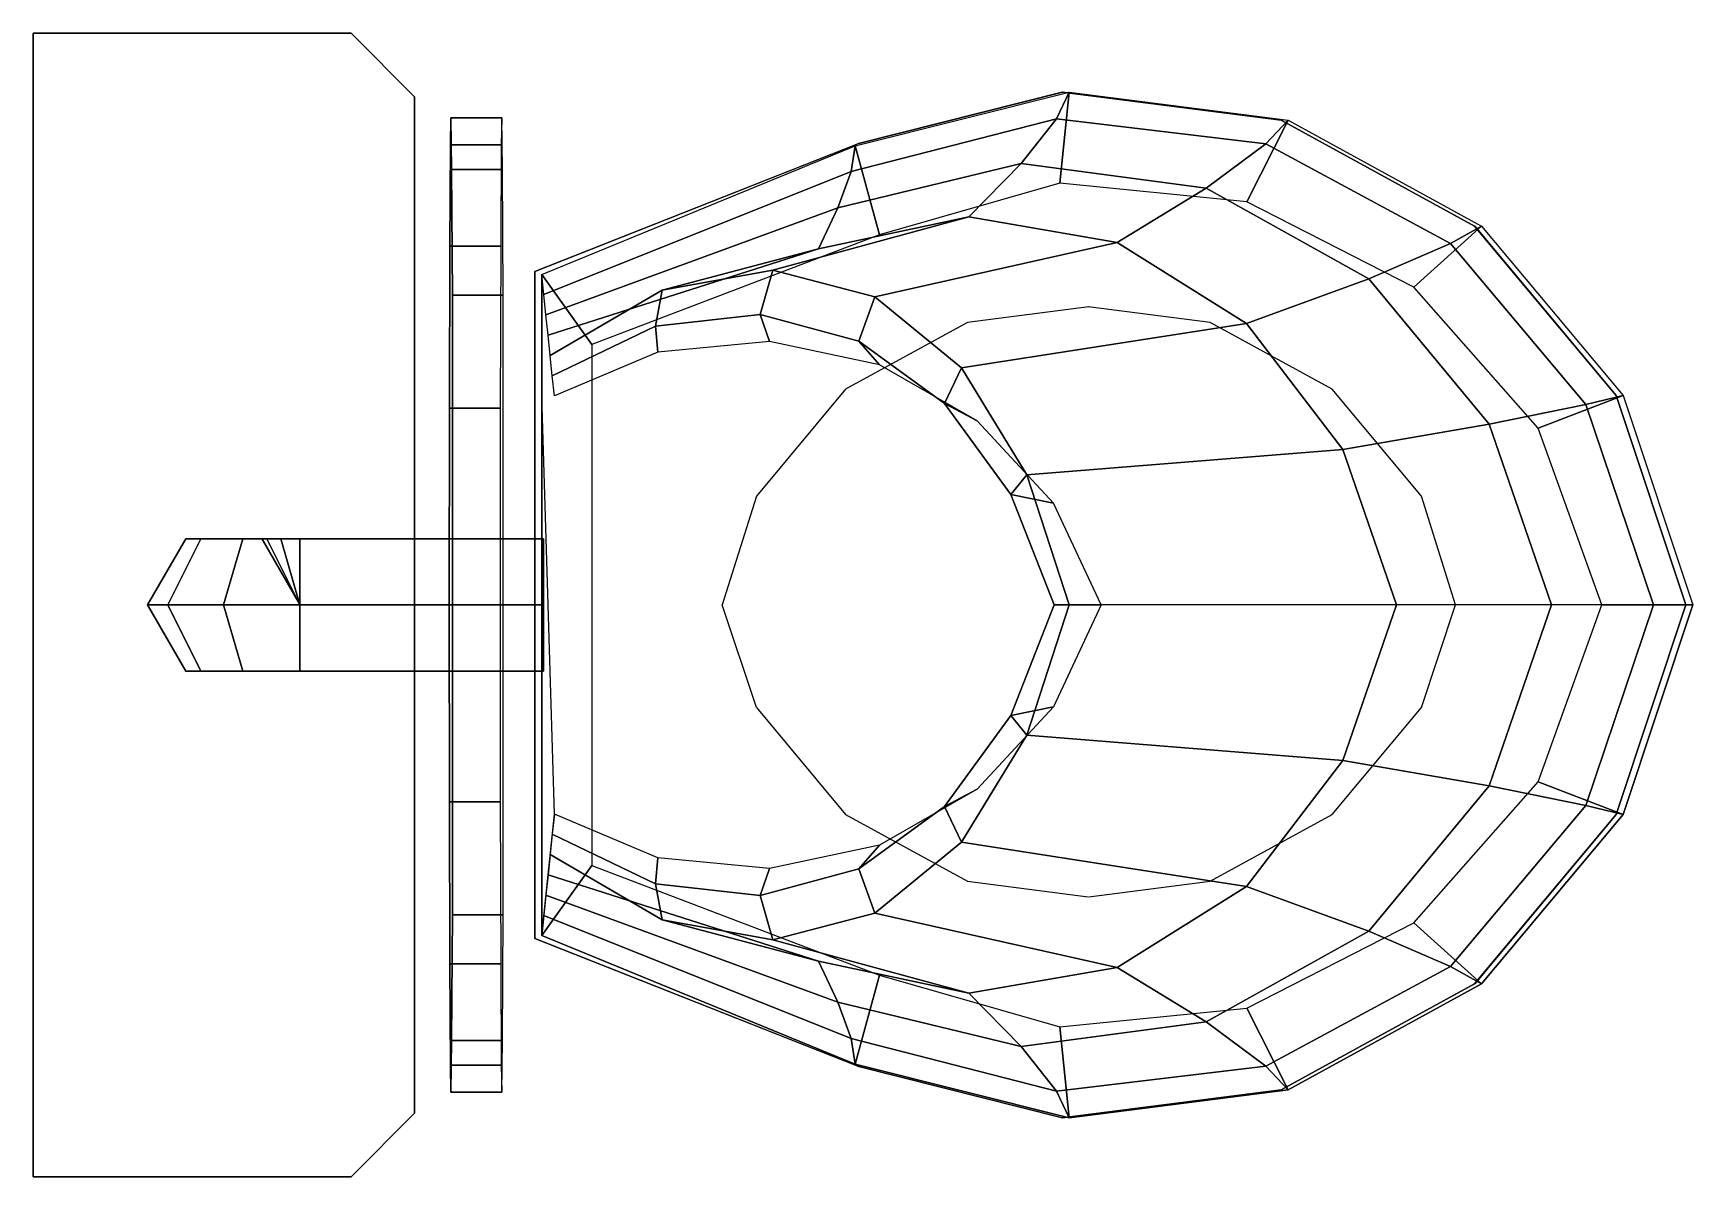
# Model space of a CAD drawing. Extents: x 5 to 82, y -26.5 to 26.5.
import ezdxf

# ---------------------------------------------------------------- set-up
doc = ezdxf.new("R2010")
doc.units = 0
doc.header["$MEASUREMENT"] = 0
doc.layers.get('0').update_dxf_attribs({"linetype": 'CONTINUOUS'})

msp = doc.modelspace()

# ---------------------------------------------------------------- linework, layer by layer
at = {"color": 0, "linetype": 'ByBlock'}
for points, invisible_edges in [([(19.75, -26.53, 102.44), (19.75, 26.53, 102.44), (5, 26.53, 102.44), (5, -26.53, 102.44)], 1), ([(5, 26.53, 46.8), (19.75, 26.53, 46.8), (19.75, -26.53, 46.8), (5, -26.53, 46.8)], 2), ([(19.75, -26.53, 102.44), (22.7, -23.58, 102.44), (22.7, 23.58, 102.44), (19.75, 26.53, 102.44)], 8), ([(19.75, -26.53, 46.8), (22.7, -23.58, 46.8), (22.7, 23.58, 46.8), (19.75, 26.53, 46.8)], 8), ([(43.306, 21.419, 50.547), (52.756, 23.799, 50.579), (53.994, 13.834, 50.383), (48.363, 13.113, 50.364)], 10), ([(52.756, 23.799, 50.579), (62.914, 22.5, 50.613), (59.625, 13.113, 50.402), (53.954, 13.839, 50.383)], 10), ([(24.387, 22.601, 75.18), (24.36, 21.358, 84.895), (24.36, -21.358, 84.895), (24.387, -22.601, 75.18)], 10), ([(24.413, 20.208, 65.682), (24.387, 22.601, 75.18), (24.387, -22.601, 75.18), (24.413, -20.208, 65.682)], 10), ([(62.914, 22.5, 50.613), (71.896, 17.579, 50.643), (65.287, 10.011, 50.421), (59.625, 13.113, 50.402)], 10), ([(24.36, -21.358, 84.895), (24.36, 21.358, 84.895), (24.337, 16.651, 93.485), (24.337, -16.651, 93.485)], 5), ([(43.306, 21.419, 50.547), (48.363, 13.113, 50.364), (42.7, 10.011, 50.345), (28.274, 15.467, 50.496)], 5), ([(24.457, -14.38, 49.688), (24.457, 14.38, 49.688), (24.413, 20.208, 65.682), (24.413, -20.208, 65.682)], 4), ([(71.896, 17.579, 50.643), (78.458, 9.717, 50.665), (69.425, 5.054, 50.435), (65.287, 10.011, 50.421)], 10), ([(24.337, -16.651, 93.485), (24.337, 16.651, 93.485), (24.319, 9.132, 99.762), (24.319, -9.132, 99.762)], 5), ([(28.274, 15.467, 50.496), (42.7, 10.011, 50.345), (38.563, 5.054, 50.331), (28.274, 7.734, 50.496)], 5), ([(78.458, 9.717, 50.665), (81.694, 0, 50.676), (71.01, 0, 50.44), (69.425, 5.054, 50.435)], 10), ([(24.319, 9.132, 99.762), (24.311, 0, 102.803), (24.319, -9.132, 99.762)], 8), ([(28.274, 7.734, 50.496), (38.563, 5.054, 50.331), (36.977, 0, 50.326), (28.275, 0, 50.296)], 5), ([(38.563, -4.761, 50.331), (36.977, 0, 50.326), (28.275, 0, 50.296), (28.274, -7.734, 50.496)], 10), ([(81.694, 0, 50.676), (78.458, -9.717, 50.665), (69.425, -4.761, 50.435), (71.01, 0, 50.44)], 10), ([(38.563, -4.761, 50.331), (42.7, -9.718, 50.345), (28.274, -15.467, 50.496), (28.274, -7.734, 50.496)], 10), ([(78.458, -9.717, 50.665), (71.896, -17.579, 50.643), (65.287, -9.718, 50.421), (69.425, -4.761, 50.435)], 10), ([(42.7, -9.718, 50.345), (48.363, -12.821, 50.364), (43.306, -21.419, 50.547), (28.274, -15.467, 50.496)], 10), ([(71.896, -17.579, 50.643), (62.914, -22.5, 50.613), (59.625, -12.821, 50.402), (65.287, -9.718, 50.421)], 10), ([(52.756, -23.799, 50.579), (43.306, -21.419, 50.547), (48.363, -12.821, 50.364), (53.954, -13.546, 50.383)], 10), ([(62.914, -22.5, 50.613), (52.756, -23.799, 50.579), (53.994, -13.541, 50.383), (59.625, -12.821, 50.402)], 10)]:
    msp.add_3dface(points, dxfattribs=dict(at, invisible_edges=invisible_edges))
for points in [[(5, -26.53, 102.44), (5, 26.53, 102.44), (5, 26.53, 46.8), (5, -26.53, 46.8)], [(22.7, -23.58, 46.8), (22.7, 23.58, 46.8), (22.7, 23.58, 102.44), (22.7, -23.58, 102.44)], [(43.306, 21.419, 50.547), (43.316, 21.419, 47.547), (52.766, 23.799, 47.579), (52.756, 23.799, 50.579)], [(52.756, 23.799, 50.579), (52.766, 23.799, 47.579), (62.924, 22.5, 47.613), (62.914, 22.5, 50.613)], [(62.914, 22.5, 50.613), (62.924, 22.5, 47.613), (71.906, 17.579, 47.643), (71.896, 17.579, 50.643)], [(43.306, 21.419, 50.547), (43.316, 21.419, 47.547), (28.284, 15.467, 47.496), (28.274, 15.467, 50.496)], [(71.896, 17.579, 50.643), (71.906, 17.579, 47.643), (78.468, 9.717, 47.665), (78.458, 9.717, 50.665)], [(28.284, 0, 47.496), (28.284, 15.467, 47.496), (28.274, 15.467, 50.496), (28.275, 0, 50.296)], [(28.6, 15.34, 47.2), (30.927, 12.086, 47.2), (30.927, -12.086, 47.2), (28.6, -15.34, 47.2)], [(28.6, -15.34, 47.2), (28.6, 15.34, 47.2), (28.6, 9.7), (28.6, -9.7)], [(28.612, -15.34, 47.2), (29.199, -9.7), (28.612, 9.7), (28.612, 15.34, 47.2)], [(24.457, -14.38, 49.688), (26.817, -14.38, 49.694), (26.817, 14.38, 49.694), (24.457, 14.38, 49.688)], [(81.705, 0, 47.676), (81.694, 0, 50.676), (78.458, 9.717, 50.665), (78.468, 9.717, 47.665)], [(28.274, -15.467, 50.496), (28.284, -15.467, 47.496), (28.284, 0, 47.496), (28.275, 0, 50.296)], [(78.458, -9.717, 50.665), (81.694, 0, 50.676), (81.705, 0, 47.676), (78.468, -9.717, 47.665)], [(78.458, -9.717, 50.665), (78.468, -9.717, 47.665), (71.906, -17.579, 47.643), (71.896, -17.579, 50.643)], [(43.316, -21.419, 47.547), (43.306, -21.419, 50.547), (28.274, -15.467, 50.496), (28.284, -15.467, 47.496)], [(71.896, -17.579, 50.443), (71.906, -17.579, 47.643), (62.924, -22.5, 47.613), (62.914, -22.5, 50.613)], [(52.766, -23.799, 47.579), (52.756, -23.799, 50.579), (43.306, -21.419, 50.547), (43.316, -21.419, 47.547)], [(62.914, -22.5, 50.613), (62.924, -22.5, 47.613), (52.766, -23.799, 47.579), (52.756, -23.799, 50.579)], [(19.75, -26.53, 46.8), (22.7, -23.58, 46.8), (22.7, -23.58, 102.44), (19.75, -26.53, 102.44)], [(5, -26.53, 46.8), (19.75, -26.53, 46.8), (19.75, -26.53, 102.44), (5, -26.53, 102.44)]]:
    msp.add_3dface(points, dxfattribs=at)

# ---------------------------------------------------------------- meshes
mesh = msp.add_polymesh((7, 7), dxfattribs=at)
for k, corner in enumerate([(28.6, 15.34, 47.2), (43.151, 21.297, 47.2), (53.082, 23.799, 47.2), (63.241, 22.5, 47.2), (72.222, 17.579, 47.2), (78.785, 9.717, 47.2), (82.021, 0, 47.2), (28.698, 14.4, 39.333), (42.965, 20.106, 39.199), (52.488, 22.556, 38.865), (62.199, 21.397, 38.429), (70.777, 16.775, 37.994), (77.059, 9.308, 37.659), (80.197, 0, 37.525), (28.796, 13.46, 31.467), (42.35, 18.432, 31.276), (50.848, 20.491, 30.8), (59.43, 19.345, 30.182), (66.992, 15.13, 29.563), (72.567, 8.39, 29.087), (75.457, 0, 28.896), (28.894, 12.52, 23.6), (41.448, 16.518, 23.494), (48.429, 18.016, 23.229), (55.304, 16.818, 22.884), (61.305, 13.065, 22.539), (65.776, 7.219, 22.274), (68.27, 0, 22.168), (28.991, 11.58, 15.733), (34.192, 14.603, 15.926), (39.327, 15.541, 16.409), (44.066, 14.291, 17.036), (48.078, 11.001, 17.663), (51.115, 6.047, 18.145), (53.081, 0, 18.338), (29.089, 10.64, 7.867), (33.877, 12.93, 7.996), (38.735, 13.476, 8.321), (43.318, 12.239, 8.742), (47.287, 9.356, 9.164), (50.364, 5.129, 9.488), (52.382, 0, 9.618), (29.187, 9.7), (33.987, 11.738), (39.178, 12.232), (44.277, 11.136), (48.806, 8.552), (52.344, 4.721), (54.56, 0)]):
    mesh.set_mesh_vertex(divmod(k, 7), corner)
mesh = msp.add_polymesh((2, 13), dxfattribs=at)
for k, corner in enumerate([(28.6, 15.34, 47.2), (43.151, 21.297, 47.2), (53.082, 23.799, 47.2), (63.241, 22.5, 47.2), (72.222, 17.579, 47.2), (78.785, 9.717, 47.2), (82.021, 0, 47.2), (78.785, -9.717, 47.2), (72.222, -17.579, 47.2), (63.241, -22.5, 47.2), (53.082, -23.799, 47.2), (43.151, -21.297, 47.2), (28.6, -15.34, 47.2), (30.927, 12.086, 47.2), (44.271, 17.181, 47.2), (52.65, 19.566, 47.2), (61.322, 18.713, 47.2), (69.079, 14.74, 47.2), (74.841, 8.199, 47.2), (77.805, 0, 47.2), (74.841, -8.199, 47.2), (69.079, -14.74, 47.2), (61.322, -18.713, 47.2), (52.65, -19.566, 47.2), (44.271, -17.181, 47.2), (30.927, -12.086, 47.2)]):
    mesh.set_mesh_vertex(divmod(k, 13), corner)
mesh = msp.add_polymesh((2, 13), dxfattribs=at)
for k, corner in enumerate([(24.457, -14.38, 49.688), (24.413, -20.208, 65.682), (24.387, -22.601, 75.18), (24.36, -21.358, 84.895), (24.337, -16.651, 93.485), (24.319, -9.132, 99.762), (24.311, 0, 102.803), (24.319, 9.132, 99.762), (24.337, 16.651, 93.485), (24.36, 21.358, 84.895), (24.387, 22.601, 75.18), (24.413, 20.208, 65.682), (24.457, 14.38, 49.688), (26.817, -14.38, 49.694), (26.773, -20.208, 65.688), (26.747, -22.601, 75.186), (26.72, -21.358, 84.902), (26.697, -16.651, 93.492), (26.679, -9.132, 99.768), (26.671, 0, 102.809), (26.679, 9.132, 99.768), (26.697, 16.651, 93.492), (26.72, 21.358, 84.902), (26.747, 22.601, 75.186), (26.773, 20.208, 65.688), (26.817, 14.38, 49.694)]):
    mesh.set_mesh_vertex(divmod(k, 13), corner)
mesh = msp.add_polymesh((4, 6), dxfattribs=dict(at, n_close=True))
for k, corner in enumerate([(17.378, 0, 42.873), (15.608, 3.066, 42.873), (12.068, 3.066, 42.873), (10.298, 0, 42.873), (12.068, -3.066, 42.873), (15.608, -3.066, 42.873), (17.378, 0, 42.873), (15.845, 3.066, 41.988), (12.78, 3.066, 40.218), (11.247, 0, 39.333), (12.78, -3.066, 40.218), (15.845, -3.066, 41.988), (17.378, 0, 42.873), (16.493, 3.066, 41.34), (14.723, 3.066, 38.275), (13.838, 0, 36.742), (14.723, -3.066, 38.275), (16.493, -3.066, 41.34), (17.378, 0, 42.873), (17.378, 3.066, 41.103), (17.378, 3.066, 37.563), (17.378, 0, 35.793), (17.378, -3.066, 37.563), (17.378, -3.066, 41.103)]):
    mesh.set_mesh_vertex(divmod(k, 6), corner)
mesh = msp.add_polymesh((2, 6), dxfattribs=dict(at, n_close=True))
for k, corner in enumerate([(17.39, 0, 46.8), (15.62, 3.066, 46.8), (12.08, 3.066, 46.8), (10.31, 0, 46.8), (12.08, -3.066, 46.8), (15.62, -3.066, 46.8), (17.39, 0, 42.873), (15.62, 3.066, 42.873), (12.08, 3.066, 42.873), (10.31, 0, 42.873), (12.08, -3.066, 42.873), (15.62, -3.066, 42.873)]):
    mesh.set_mesh_vertex(divmod(k, 6), corner)
mesh = msp.add_polymesh((2, 6), dxfattribs=dict(at, n_close=True))
for k, corner in enumerate([(17.378, 3.066, 41.103), (17.378, 0, 42.873), (17.378, -3.066, 41.103), (17.378, -3.066, 37.563), (17.378, 0, 35.793), (17.378, 3.066, 37.563), (28.686, 3.066, 41.103), (28.686, 0, 42.873), (28.686, -3.066, 41.103), (28.686, -3.066, 37.563), (28.686, 0, 35.793), (28.686, 3.066, 37.563)]):
    mesh.set_mesh_vertex(divmod(k, 6), corner)
mesh = msp.add_polymesh((7, 7), dxfattribs=at)
for k, corner in enumerate([(28.6, -15.34, 47.2), (43.151, -21.297, 47.2), (53.082, -23.799, 47.2), (63.241, -22.5, 47.2), (72.222, -17.579, 47.2), (78.785, -9.717, 47.2), (82.021, 0, 47.2), (28.698, -14.4, 39.333), (42.965, -20.106, 39.199), (52.488, -22.556, 38.865), (62.199, -21.397, 38.429), (70.777, -16.775, 37.994), (77.059, -9.308, 37.659), (80.197, 0, 37.525), (28.796, -13.46, 31.467), (42.35, -18.432, 31.276), (50.848, -20.491, 30.8), (59.43, -19.345, 30.182), (66.992, -15.13, 29.563), (72.567, -8.39, 29.087), (75.457, 0, 28.896), (28.894, -12.52, 23.6), (41.448, -16.518, 23.494), (48.429, -18.016, 23.229), (55.304, -16.818, 22.884), (61.305, -13.065, 22.539), (65.776, -7.219, 22.274), (68.27, 0, 22.168), (28.991, -11.58, 15.733), (34.192, -14.603, 15.926), (39.327, -15.541, 16.409), (44.066, -14.291, 17.036), (48.078, -11.001, 17.663), (51.115, -6.047, 18.145), (53.081, 0, 18.338), (29.089, -10.64, 7.867), (33.877, -12.93, 7.996), (38.735, -13.476, 8.321), (43.318, -12.239, 8.742), (47.287, -9.356, 9.164), (50.364, -5.129, 9.488), (52.382, 0, 9.618), (29.187, -9.7), (33.987, -11.738), (39.178, -12.232), (44.277, -11.136), (48.806, -8.552), (52.344, -4.721), (54.56, 0)]):
    mesh.set_mesh_vertex(divmod(k, 7), corner)

doc.saveas('drawing.dxf')
